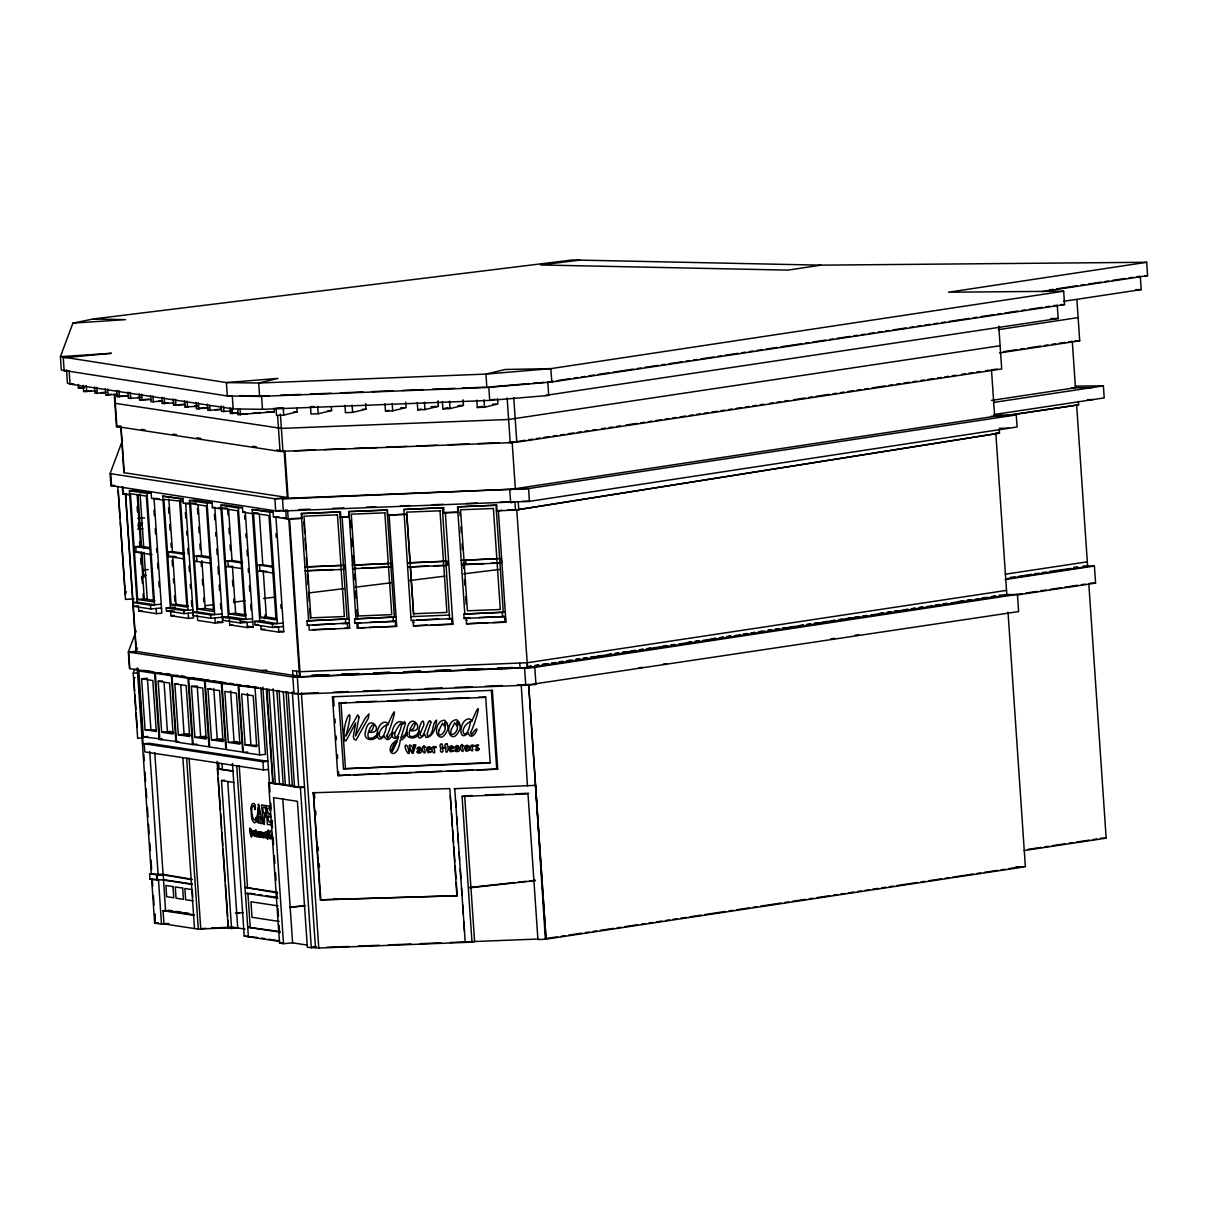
<?xml version="1.0" encoding="UTF-8"?>
<svg xmlns="http://www.w3.org/2000/svg" width="1208" height="1208" viewBox="0 0 1208 1208"><rect width="100%" height="100%" fill="white"/><g stroke="black" fill="none" stroke-linecap="round" stroke-linejoin="round"><path stroke-width="1.5" d="M1146.694 262.287L820.851 265.156L572.29 259.962L93.318 318.972L72.918 323.11L60.4 356.662L61.306 370.056L227.315 395.967L259.599 396.42L486.854 387.496L551.784 382.015L1064.565 304.582L1063.659 291.204L948.537 292.215L1146.694 262.287L1147.6 275.666L1042.051 291.611M84.137 387.949L78.535 388.327L78.52 384.431M993.897 415.114L1016.26 414.918L1017.091 426.968L529.436 501.335L283.351 510.984L275.711 510.848L110.91 485.631L110.094 473.596L122.521 440.286M123.699 491.49L122.778 493.936L130.328 495.114M126.357 591.618L125.315 594.396L120.392 522.128M141.683 579.145L143.435 574.48L141.91 552.222M129.467 668.537L128.335 651.958L136.187 630.923M1006.189 594.593L1017.468 594.502L1018.631 611.58L525.737 685.223L298.497 694.162L129.83 668.688L128.712 652.109L136.127 651.444L137.425 647.971M142.846 737.922L137.652 738.269L133.212 673.218L134.601 669.474L138.074 669.247M134.918 677.401L133.922 680.074L134.662 690.991M168.909 923.471L161.495 924.15L154.654 923.108L154.896 914.169M272.344 833.595L272.072 834.864C270.713 830.198 272.495 843.486 272.238 837.069M272.389 834.653L272.208 836.465M189.097 758.08L200.754 928.907L205.904 928.333M283.729 415.114L283.231 407.73L276.013 408.017L276.511 415.401L283.729 415.114L297.123 411.898L296.866 408.213M314.095 406.522L310.486 406.658L310.984 414.042L318.202 413.755L331.596 410.554L331.339 406.854M344.959 405.299L345.458 412.683L352.615 412.411L366.009 409.195L365.631 403.653M384.974 403.729L385.488 411.113L388.825 410.312M385.488 411.113L392.706 410.826L406.099 407.625L405.722 402.083M417.273 402.46L417.772 409.844L421.124 409.044M417.772 409.844L424.989 409.557L438.383 406.356L438.006 400.814M442.339 401.479L442.838 408.863L447.866 407.655M442.838 408.863L450.055 408.576L463.449 405.375L463.072 399.833M494.918 399.153L489.723 400.407L262.468 409.331L233.174 408.908L70.034 384.129L67.421 383.087L66.5 369.708M476.813 400.12L477.311 407.504L482.339 406.311M477.311 407.504L484.529 407.232L497.923 404.016L497.545 398.474M525.223 440.256L510.199 442.702L280.045 451.414L116.451 426.515L114.262 394.352M1016.26 414.918L528.576 488.561L274.88 498.798L110.094 473.596M286.175 510.304L283.351 510.984L282.521 498.934L528.576 488.561L529.436 501.335L521.947 501.411M349.323 622.966L307.255 625.351L306.968 621.033L308.599 620.64L301.29 513.566L340.429 511.89L340.777 517.084L349.308 516.782L348.961 511.558L387.436 510.048L387.783 515.091L405.526 514.397L404.227 514.714M301.638 518.61L301.955 513.4M301.29 513.566L340.429 511.89M396.33 621.123L354.91 623.343L354.623 619.024L355.922 618.707L348.961 511.558M340.127 517.25L348.916 516.526M348.629 511.633L387.436 510.048M413.076 620.097L413.453 625.85L451.943 624.34L451.55 618.587L411.113 620.565L403.865 509.489L443.653 507.662L444 512.841L442.702 513.158M387.451 515.167L404.997 514.155M390.833 514.97L392.147 514.668M997.068 369.014L991.496 369.859L994.652 416.307L515.333 488.681L509.776 490.01L510.652 502.785L514.895 501.773L515.469 510.078L497.047 510.803L496.669 505.186L457.53 506.862L464.823 613.936L463.857 614.177L464.144 618.481L504.582 616.503L504.974 622.256L466.499 623.766L466.107 618.013L469.776 617.877M403.865 509.489L443.653 507.662M444.937 512.811L446.235 512.494M457.908 512.434L444 512.841M457.53 506.862L496.669 505.186M496.397 510.954L502.03 510.35M997.808 433.4L515.469 510.078L999.484 433.144L999.258 429.761M307.451 567.005L308.765 566.688M306.515 570.614L305.201 570.916L343.691 569.406L344.99 569.089L344.733 565.284L304.945 567.096M353.582 564.861L352.283 565.178L392.056 563.351L392.313 566.914L352.525 568.741L353.823 568.424M354.729 565.072L387.753 563.517M354.971 568.651L356.269 568.334M388.553 567.322L389.852 567.02M410.056 562.928L411.369 562.611M409.104 566.703L407.791 567.02L446.265 565.495L447.594 565.163L447.307 561.207L407.519 563.034M410.327 566.914L428.342 565.948M463.993 560.286L465.624 559.893L465.926 564.272L461.486 564.785M497.137 563.381L498.783 562.988L491.475 563.275M307.255 625.351L308.886 624.959L309.248 630.138L349.686 628.145L342.091 516.782M306.968 621.033L349.036 618.662M354.91 623.343L360.543 622.724M354.623 619.024L396.043 616.805M356.873 622.875L357.236 628.054L365.541 627.526M357.236 628.054L396.692 626.303L389.082 514.774M413.242 622.694L414.223 622.452M442.354 507.979L449.587 619.055M413.453 625.85L427.27 625.11M451.732 621.184L452.698 620.942M464.144 618.481L466.107 618.013M466.288 620.61L467.254 620.368M451.943 624.34L452.924 624.098L445.314 512.524L458.164 512.026M463.857 614.177L505.276 611.958M466.499 623.766L487.639 622.739M504.763 619.1L505.744 618.858M504.974 622.256L505.956 622.014L498.345 510.486M1022.149 593.641L534.797 667.375L292.849 677.039L128.712 652.109M332.457 696.805L492.351 690.327L497.711 769.119L337.832 775.596L332.457 696.805L333.438 696.578L334.072 705.955M339.01 703.147L485.707 697.378L490.191 763.018L343.48 768.771L339.01 703.147L346.605 702.452M492.351 690.327L491.369 690.568L496.745 769.345M298.497 694.162L297.319 677.084L534.797 667.375L535.959 684.468L525.737 685.223L524.574 668.145L1006.838 595.061L995.83 433.415M343.48 768.771L490.267 762.61M337.832 775.596L350.018 774.917M465.216 942.285L454.736 788.552M307.255 945.079L292.593 942.859L283.518 943.675L273.567 797.673L297.394 801.297L307.345 947.298L318.791 948.038L471.996 942.149L462.06 796.404L472.207 795.483M527.443 785.819L521.222 684.815M320.83 899.779L313.37 792.659L320.346 899.854L457.198 895.717L456.292 882.55M320.346 899.854L457.198 895.717M471.996 942.149L474.608 941.515L464.672 795.785M462.06 796.404L527.987 793.822L537.922 939.552L545.352 939.265L1025.365 866.725L1008.016 612.139M161.495 924.15L158.49 880.043L157.584 880.209L157.236 874.97L164.892 874.698L149.641 873.913L149.988 879.152L164.348 880.104M820.851 265.156L787.933 270.124L540.55 264.96L579.81 260.128M1049.375 289.935L1053.089 289.376M1056.789 288.818L1077.204 285.737M1080.918 285.179L1084.618 284.62M1088.332 284.061L1101.319 282.098M1105.033 281.539L1108.748 280.981M1112.447 280.422L1125.433 278.459M1129.148 277.9L1132.862 277.327M1136.577 276.768L1140.276 276.209L1141.198 289.603L1063.553 301.321M1063.659 291.204L550.863 368.636L485.933 374.103L258.693 383.027L226.394 382.589L60.4 356.662L111.453 353.295L63.269 357.81L64.175 371.203L67.482 370.901M488.817 387.028L489.723 400.407L548.719 395.439L547.798 382.045L553.4 381.2M557.13 380.641L570.191 378.663M573.936 378.104L577.666 377.545M581.395 376.971L585.125 376.413M588.855 375.854L594.457 375.008M598.187 374.435L609.391 372.743M613.12 372.185L633.641 369.089M637.371 368.531L641.116 367.957M644.846 367.398L657.907 365.42M661.637 364.861L665.366 364.303M669.096 363.729L682.158 361.766M685.902 361.192L689.632 360.633M693.362 360.075L697.091 359.501M700.821 358.942L713.883 356.964M717.628 356.405L721.357 355.847M725.087 355.273L738.148 353.31M741.878 352.751L745.608 352.177M749.337 351.619L753.082 351.06M756.812 350.486L762.414 349.641M766.144 349.082L777.333 347.391M781.063 346.832L801.599 343.721M805.328 343.163L809.058 342.604M812.788 342.03L825.849 340.067M829.594 339.493L833.324 338.935M837.053 338.376L850.115 336.398M853.845 335.839L857.574 335.28M861.304 334.707L865.049 334.148M868.779 333.589L874.381 332.744M878.11 332.17L881.84 331.611M885.57 331.052L889.299 330.479M893.029 329.92L906.091 327.942M909.835 327.383L913.565 326.824M917.295 326.251L921.025 325.692M924.754 325.133L930.356 324.288M934.086 323.714L937.816 323.155M941.56 322.596L945.29 322.023M949.02 321.464L969.541 318.368M973.27 317.795L977.015 317.236M980.745 316.677L993.807 314.699M997.536 314.14L1001.266 313.582M1004.996 313.008L1018.057 311.045M1021.802 310.471L1025.532 309.912M1029.261 309.354L1042.323 307.376M1046.053 306.817L1049.782 306.243M1053.527 305.684L1057.257 305.126L1058.163 318.504L545.019 395.469M998.276 329.648L1078.125 317.598M1000.118 345.745L508.628 419.478L281.373 428.402L114.866 403.291M1003.652 351.649L1016.638 349.686M1020.352 349.127L1024.052 348.568M1027.766 348.01L1040.752 346.047M1044.467 345.488L1048.167 344.914M1051.881 344.356L1055.596 343.797M1059.295 343.238L1064.867 342.408M1068.582 341.834L1072.281 341.275L1075.452 387.723L991.496 400.407M999.545 352.917L1079.71 340.822L1076.917 299.735M528.953 439.697L532.683 439.138M536.412 438.564L540.142 438.006M543.872 437.447L549.474 436.601M553.204 436.043L556.933 435.469M560.663 434.91L564.393 434.351M568.122 433.778L573.709 432.932M577.439 432.373L581.169 431.815M584.899 431.241L588.628 430.682M592.358 430.124L596.088 429.565M601.69 428.719L605.419 428.145M609.149 427.587L612.879 427.028M616.609 426.454L620.338 425.896M625.94 425.05L637.129 423.359M640.859 422.8L644.589 422.241M648.319 421.668L652.048 421.109M655.778 420.55L661.365 419.704M665.11 419.131L668.839 418.572M672.569 418.013L676.299 417.455M680.029 416.881L685.615 416.035M689.345 415.476L693.075 414.918M696.805 414.344L700.534 413.785M704.264 413.227L707.994 412.668M711.723 412.094L717.326 411.249M721.055 410.69L724.785 410.131M728.515 409.557L732.244 408.999M735.974 408.44L741.576 407.594M745.306 407.021L749.036 406.462M752.765 405.903L756.495 405.344M760.225 404.771L763.954 404.212M769.541 403.366L773.271 402.808M777.001 402.234L780.73 401.675M784.46 401.116L788.205 400.558M793.792 399.712L804.981 398.021M808.711 397.447L812.44 396.888M816.17 396.33L829.232 394.352M832.961 393.793L836.691 393.234M840.421 392.66L844.15 392.102M847.88 391.543L853.482 390.697M857.212 390.124L860.942 389.565M864.671 389.006L868.401 388.447M872.131 387.874L885.177 385.911M888.907 385.337L892.636 384.778M896.366 384.219L900.096 383.646M903.826 383.087L909.428 382.241M913.157 381.683L916.887 381.124M920.617 380.55L924.346 379.992M928.076 379.433L933.678 378.587M937.408 378.013L941.138 377.455M944.867 376.896L948.597 376.337M952.327 375.764L956.056 375.205M961.644 374.359L965.373 373.8M969.103 373.227L972.848 372.668M976.577 372.109L980.307 371.536M985.894 370.69L989.624 370.131M993.595 402.445L1103.387 385.865L1104.218 397.9L994.41 414.495M1011.322 414.706L1078.608 404.831L1078.382 401.449M1002.761 416.277L1078.608 404.831M1005.222 574.223L1087.321 561.826M1010.477 577.379L1015.022 576.895M1018.752 576.337L1031.813 574.359M1034.727 573.709L1039.273 573.226M1042.187 572.592L1046.732 572.109M1049.646 571.459L1070.998 568.439M1073.912 567.79L1078.457 567.322M1006.173 578.798L1087.638 566.492L1076.615 404.846M1005.101 579.523L1094.403 566.039L1095.565 583.117L1017.423 594.91M292.955 675.257L292.623 670.591L299.946 671.708L527.201 662.769L1006.521 590.395M527.277 666.71L531.007 666.152M534.736 665.578L538.466 665.019M542.181 664.46L545.91 663.902M551.497 663.056L555.227 662.482M558.957 661.924L562.686 661.365M566.416 660.806L570.131 660.232M575.733 659.402L579.447 658.828M583.177 658.269L586.907 657.711M590.636 657.137L594.366 656.578M598.081 656.019L601.811 655.461M607.398 654.615L611.127 654.041M614.857 653.483L618.587 652.924M622.316 652.365L626.031 651.791M631.633 650.946L635.348 650.387M639.077 649.829L642.807 649.27M646.537 648.696L650.266 648.137M663.298 646.174L667.027 645.601M670.757 645.042L674.487 644.483M687.533 642.505L691.248 641.946M694.977 641.388L698.707 640.829M711.754 638.851L715.483 638.292M719.198 637.733L722.928 637.16M726.657 636.601L730.387 636.042M743.433 634.064L747.148 633.505M750.878 632.947L754.607 632.388M758.337 631.814L762.067 631.255M767.654 630.41L771.384 629.851M775.113 629.293L778.828 628.719M782.558 628.16L786.287 627.601M790.017 627.043L793.747 626.469M799.334 625.623L803.063 625.064M806.778 624.506L810.508 623.947M814.237 623.373L817.967 622.815M823.554 621.969L827.284 621.41M831.013 620.852L834.728 620.278M838.458 619.719L842.187 619.16M847.774 618.315L851.504 617.756M855.234 617.182L858.964 616.624M862.678 616.065L866.408 615.506M879.454 613.528L883.184 612.969M886.914 612.411L890.628 611.837M894.358 611.278L898.088 610.72M903.675 609.874L907.404 609.315M911.134 608.741L914.864 608.183M918.578 607.624L922.308 607.065M935.354 605.087L939.084 604.529M942.814 603.97L946.528 603.396M957.717 601.72L963.305 600.874M967.034 600.301L970.764 599.742M981.938 598.051L985.668 597.492M991.255 596.646L994.984 596.088M527.851 666.831L531.58 666.272M535.31 665.699L539.025 665.14M542.754 664.581L548.356 663.736M552.086 663.177L555.816 662.603M559.546 662.044L563.275 661.486M566.99 660.927L572.592 660.081M576.322 659.508L580.051 658.949M583.781 658.39L587.511 657.816M591.24 657.258L611.746 654.162M615.476 653.604L619.206 653.045M622.92 652.471L635.982 650.508M639.712 649.934L643.441 649.375M647.171 648.817L667.677 645.721M671.406 645.148L675.136 644.589M678.851 644.03L691.912 642.052M695.642 641.493L699.372 640.935M703.101 640.376L716.148 638.398M719.877 637.839L723.607 637.265M727.337 636.707L731.067 636.148M734.781 635.589L740.383 634.744M744.113 634.17L747.843 633.611M751.572 633.052L755.302 632.494M759.032 631.92L764.619 631.074M768.348 630.516L772.078 629.957M775.808 629.383L779.538 628.824M783.267 628.266L803.773 625.17M807.503 624.596L811.232 624.038M814.962 623.479L835.468 620.384M839.198 619.825L859.703 616.714M863.433 616.156L867.163 615.597M870.893 615.038L883.939 613.06M887.669 612.501L891.398 611.943M895.128 611.369L908.174 609.406M911.904 608.832L915.634 608.273M919.364 607.715L923.093 607.156M926.823 606.582L932.41 605.736M936.14 605.178L939.869 604.619M943.599 604.045L947.329 603.487M951.058 602.928L964.105 600.95M967.835 600.391L971.564 599.832M975.294 599.274L979.024 598.7M982.753 598.141L988.34 597.296M992.07 596.737L995.8 596.163M1025.849 593.083L1036.962 591.407M1040.662 590.848L1046.219 590.002M1049.918 589.444L1061.032 587.768M1064.731 587.209L1077.702 585.246M1081.402 584.687L1085.101 584.128M638.73 667.903L642.46 667.345M662.966 664.249L666.695 663.69M830.832 638.896L834.562 638.337M855.068 635.242L858.797 634.683M1027.948 849.405L1041.009 847.427M1044.739 846.868L1048.468 846.31M1052.198 845.736L1065.26 843.773M1068.989 843.199L1072.719 842.64M1076.449 842.082L1089.51 840.104M1093.24 839.545L1096.985 838.971M1024.067 850.553L1106.166 838.156L1088.801 583.57M544.506 938.782L557.552 936.804M561.282 936.245L565.012 935.671M568.741 935.113L581.788 933.15M585.518 932.576L589.247 932.017M592.977 931.459L596.707 930.9M600.436 930.326L613.483 928.363M617.212 927.789L620.942 927.231M624.672 926.672L637.718 924.694M641.448 924.135L645.178 923.576M648.907 923.018L652.637 922.444M656.367 921.885L661.954 921.04M665.684 920.481L669.413 919.907M673.143 919.348L676.873 918.79M680.602 918.231L686.189 917.385M689.919 916.812L701.108 915.12M704.838 914.562L725.344 911.466M729.073 910.908L732.803 910.349M736.533 909.775L749.579 907.812M753.309 907.238L757.038 906.68M760.768 906.121L781.274 903.025M785.004 902.467L788.733 901.893M792.463 901.334L805.51 899.356M809.239 898.797L812.969 898.239M816.699 897.68L829.745 895.702M833.475 895.143L837.204 894.569M840.934 894.011L844.664 893.452M848.394 892.893L853.98 892.048M857.71 891.474L861.44 890.915M865.17 890.356L868.899 889.798M872.629 889.224L878.216 888.378M881.946 887.82L885.675 887.261M889.405 886.687L893.135 886.128M896.865 885.57L917.37 882.474M921.1 881.915L924.83 881.342M928.559 880.783L941.606 878.805M945.335 878.246L949.065 877.688M952.795 877.129L973.301 874.018M977.03 873.46L980.76 872.901M984.49 872.342L997.536 870.364M1001.266 869.805L1004.996 869.247M1008.725 868.673L1018.042 867.269M205.632 605.646L213.106 604.725M233.688 602.188L244.907 600.799M263.601 598.504L274.82 597.114M308.478 592.977L344.008 588.598M355.228 587.209L390.758 582.83M409.452 580.535L444.982 576.156M463.676 573.845L499.206 569.466M462.966 564.619L465.926 564.272M235.484 913.112L239.229 912.704M289.829 907.163L304.839 905.517M469.776 887.457L514.759 882.535M518.519 882.127L526.009 881.296M529.768 880.889L535.386 880.27M235.741 913.429L243.231 912.614M290.041 907.495L305.035 905.849M469.836 887.805L535.386 880.617M73.688 383.812L70.034 384.129L69.128 370.75M83.171 385.276L83.594 391.498L91.113 390.818M83.594 391.498L95.885 390.969M100.566 392.706L106.198 392.192M94.511 386.998L94.934 393.219L104.809 392.887M105.323 388.629L105.745 394.85L111.378 394.352M105.745 394.85L117.493 394.367M116.632 390.35L117.055 396.571L128.32 395.56M117.055 396.571L128.818 396.088M137.757 397.447L141.517 397.1M127.942 392.071L128.365 398.293L140.128 397.794M139.252 393.793L139.675 400.014L149.067 399.153M139.675 400.014L151.438 399.516M158.505 401.041L162.25 400.709M150.562 395.514L150.985 401.72L162.748 401.237M230.607 395.68L227.315 395.967L226.394 382.589L277.961 378.406L258.693 383.027L259.599 396.42L269.067 395.65M161.872 397.221L162.295 403.442L167.927 402.928M162.295 403.442L174.058 402.959M173.182 398.942L173.605 405.163L184.869 404.151M173.605 405.163L185.368 404.68M184.492 400.663L184.915 406.885L188.674 406.537M194.307 406.039L198.067 405.692M184.915 406.885L196.934 406.432M196.058 402.415L196.496 408.636L207.761 407.625M196.496 408.636L208.244 408.153M215.311 409.678L220.943 409.165M207.383 404.136L207.806 410.358L221.426 409.603M221.185 405.918L221.562 411.415L231.302 411.128M230.018 407.866L230.396 413.408L237.916 412.728M230.396 413.408L238.142 413.211M237.689 409.029L238.067 414.571L247.459 413.725M253.091 413.211L260.611 412.532M266.243 412.019L274.246 411.883L274.005 408.183M238.067 414.571L274.246 411.883M119.668 426.394L116.919 426.635L114.73 394.488M282.793 451.173L280.045 451.414L277.613 415.688M129.422 490.75L147.044 493.423L154.639 604.815L137.017 602.143L129.422 490.75L133.544 490.373L151.166 493.045L151.528 498.33L163.79 500.203M147.044 493.423L151.166 493.045M162.763 496.156L180.385 498.844L187.98 610.236L170.358 607.564L162.763 496.156L182.861 498.617L183.163 503.132L189.777 504.144M180.385 498.844L182.861 498.617M189.46 500.505L207.097 503.177L214.692 614.585L197.055 611.897L189.46 500.505L194.412 500.052L212.034 502.739L212.366 507.571L221.517 508.961M179.66 501.743L186.847 607.05L171.083 604.649L163.895 499.342L182.967 501.441M196.134 503.102L187.3 503.162M207.097 503.177L212.034 502.739M280.392 414.118L282.959 451.626L284.907 451.158L288.078 497.605L274.88 498.798L275.711 510.848L281.147 510.35M220.747 505.276L238.369 507.949L245.964 619.357L228.342 616.669L220.747 505.276L224.869 504.899L242.491 507.586L242.808 512.192L253.952 513.883M212.366 507.571L214.843 507.345L222.68 622.407L215.266 623.086L197.644 620.399L197.282 615.219M221.849 508.357L237.674 510.773L244.862 616.261L229.037 613.86L221.849 508.357L226.787 507.919M238.369 507.949L242.491 507.586M252.17 509.489L269.792 512.177L277.387 623.57L259.765 620.897L252.17 509.489L273.084 511.875L273.431 516.843L288.214 519.002L302.287 518.459M242.808 512.192L245.284 511.981L253.121 627.028L247.353 627.556L229.731 624.883L229.369 619.689M253.499 513.219L268.946 515.574L276.058 619.84L260.611 617.499L253.499 513.219L257.832 512.826M269.792 512.177L273.084 511.875M273.431 516.843L279.577 517.19M134.073 546.786L140.672 546.197L149.52 547.541M134.465 552.388L139.403 551.935M167.489 551.996L172.442 551.558L184.703 553.415M150.381 554.804L152.027 554.653L136.111 552.237L135.734 546.635L149.883 548.794M183.254 554.396L184.084 554.321L168.32 551.92L168.622 556.526L184.401 558.926L183.571 559.002M167.806 556.601L171.37 556.284M194.171 556.344L201.585 555.665L210.373 557.009M194.503 561.267L211.038 563.17M225.443 561.116L232.042 560.512L242.597 562.113M225.821 566.779L232.419 566.19L235.636 613.271L246.19 614.872M257.047 565.359L262.816 564.831L273.129 566.401M257.455 571.293L266.666 571.293M137.667 599.47L153.597 601.886L146.379 496.095L130.464 493.679L137.667 599.47L144.265 598.881L154.881 600.497M137.017 602.143L132.88 602.52L150.517 605.193L161.238 604.226M138.497 605.797L133.137 606.28L150.773 608.953L161.495 607.986M171.083 604.649L176.021 604.211L188.297 606.069M193.129 612.788L184.069 613.619L166.432 610.931L166.236 607.926L175.311 607.111M138.618 607.518L138.86 610.976L142.438 610.659M166.432 610.931L169.18 610.689M197.765 609.074L213.574 611.475L206.387 506.001L190.577 503.6L197.765 609.074L205.179 608.409L213.967 609.738M166.236 607.926L183.858 610.599L192.933 609.783M138.86 610.976L156.481 613.649L161.842 613.166L154.005 498.104M222.332 617.228L210.781 618.269L193.159 615.597L192.933 612.275L197.055 611.897M174.088 611.097L170.57 610.569L170.917 615.748L174.209 615.446M192.933 612.275L210.554 614.947L222.106 613.906M229.037 613.86L235.636 613.271M170.917 615.748L188.539 618.421L193.491 617.967L185.639 502.921M252.774 621.848L240.407 622.966L222.77 620.293L222.559 617.197L228.342 616.669M260.611 617.499L266.379 616.971L276.677 618.541M222.559 617.197L240.196 619.87L252.563 618.753M283.397 626.499L272.676 627.465L255.054 624.793L254.812 621.335L264.099 620.504M229.731 624.883L232.616 624.611M255.054 624.793L257.938 624.536M254.812 621.335L272.434 624.023L283.155 623.041M260.943 626.001L261.17 629.459L264.476 629.157M261.17 629.459L278.806 632.131L283.744 631.678L275.907 516.631M161.963 739.069L143.314 736.88L138.814 670.938L144.583 670.425L153.34 671.784M178.799 741.727L159.833 739.492L155.319 673.264L161.102 672.735M155.319 673.264L171.4 675.755L177.772 675.332M141.608 678.79L152.812 680.527L156.285 731.474L145.081 729.738L141.608 678.79L147.391 678.277M261.728 670.515L266.681 670.078M196.813 744.113L192.48 744.505L176.519 742.074L172.004 675.846L187.965 678.277L193.733 677.764M158.173 681.267L169.588 683.033L173.061 733.981L161.645 732.214L158.173 681.267L162.506 680.874M188.644 678.564L204.499 680.98L208.984 746.831L193.129 744.415L188.644 678.564L194.412 678.05M204.499 680.98L210.268 680.451M174.843 683.849L186.153 685.57L189.626 736.518L178.316 734.796L174.843 683.849L177.742 683.592M205.194 681.025L221.336 683.471L225.836 749.443L209.694 746.997L205.194 681.025L209.528 680.633M221.336 683.471L225.669 683.079M287.595 509.957L288.214 519.002L289.512 518.7L300.263 676.374L292.849 677.039L293.967 693.619L297.681 693.286M191.423 686.355L202.733 688.077L206.206 739.024L194.896 737.318L191.423 686.355L195.756 685.978M260.868 687.745L265.413 754.381L259.629 754.909L243.276 752.418L238.746 685.782L241.63 685.525M238.203 685.963L242.702 752.086L226.5 749.624L222 683.501L241.087 685.691M207.987 688.877L219.569 690.644L223.042 741.591L211.46 739.824L207.987 688.877L210.871 688.62M238.746 685.782L257.983 688.016M145.081 729.738L155.651 729.964M161.645 732.214L170.721 731.399M143.314 736.88L147.648 736.487M178.316 734.796L189.037 733.83M159.833 739.492L162.718 739.236M194.896 737.318L205.617 736.351M144.205 743.735L149.158 743.282L267.919 761.327L262.982 761.765L144.205 743.735L144.764 751.889L263.525 769.919L268.478 769.481M211.46 739.824L222.181 738.858M228.297 742.391L239.879 744.143L236.406 693.196L224.824 691.429L228.297 742.391L237.372 741.561M245.133 744.943L256.715 746.695L253.242 695.748L241.66 693.996L245.133 744.943L257.515 745.427M243.276 752.418L247.61 752.025M227.768 781.833L237.719 927.97L231.574 928.529L228.237 928.001L217.38 768.847L233.25 770.915M220.732 769.375L222.378 769.224L222 763.728M231.574 928.529L221.487 780.504L224.567 780.232M283.518 943.675L279.531 943.07L268.614 782.799L272.736 782.437L266.394 689.511M266.862 688.802L273.204 783.479L282.823 783.962M285.39 785.351L279.048 690.855L276.889 690.508L283.216 784.989L293.151 785.532M294.51 786.74L288.183 692.32L286.07 691.973L292.396 786.393L304.522 787.254L300.399 787.631L268.614 782.799M149.641 873.913L158.127 874.803L149.716 751.436M163.08 874.35L156.481 874.954L156.829 880.194L158.49 880.043M194.292 914.849L165.541 910.47L163.231 874.849L164.892 874.698M149.988 879.152L156.768 879.786M276.451 892.078L245.013 887.382L277.598 892.923M202.098 928.514L203.216 928.68L198.278 929.133L163.971 923.924L163.065 910.696L165.541 910.47M151.634 879.016L154.654 923.108L157.946 922.806M228.237 928.001L229.882 927.865L200.754 928.907M279.123 931.413L247.731 927.246L280.271 932.183M232.449 763.396L244.212 936.109L257.697 937.559M279.531 943.07L282.279 942.829M312.781 946.8L316.421 946.483M490.659 386.862L529.376 383.6M533.06 383.298L544.113 382.362M72.918 323.11L125.526 319.652L93.318 318.972M78.746 387.768L84.349 387.391M116.451 426.515L120.77 426.228L123.941 472.675L288.078 497.605M110.91 485.631L114.669 485.389M129.226 494.344L122.778 493.936L122.295 486.703M137.712 518.383L144.628 517.93M139.116 523.668L142.574 523.442M138.12 525.571L141.593 525.344M137.742 529.119L142.937 528.772M142.635 569.934L148.146 569.572M142.423 575.34L146.093 575.084M141.412 577.062L145.096 576.82M134.163 598.851L125.511 599.41L117.795 486.296M128.335 651.958L136.127 651.444L300.263 676.374M133.212 673.218L138.407 672.871M154.654 923.108L158.112 922.882M211.536 928.061L232.193 927.11L244.967 929.103M280.347 395.212L301.003 394.397M310.396 394.034L331.052 393.219M340.445 392.842L362.974 391.966M372.366 391.588L393.023 390.788M402.415 390.411L423.072 389.61M432.464 389.233L455.008 388.342M462.513 388.055L485.057 387.164M293.514 412.049L297.123 411.898M327.987 410.69L331.596 410.554M362.43 409.331L366.009 409.195M400.679 407.836L404.287 407.685M431.165 406.643L438.383 406.356M458.043 405.586L463.449 405.375M492.517 404.227L496.126 404.091M294.299 450.795L314.956 449.98M324.348 449.603L345.02 448.802M354.397 448.425L376.941 447.549M386.334 447.171L406.99 446.356M416.382 445.994L437.039 445.178M448.304 444.74L468.976 443.925M478.353 443.562L499.025 442.747M508.417 442.385L516.798 442.188L1001.704 368.969L998.774 326.1M291.279 518.625L301.834 518.202M507.556 510.123L518.76 509.746L518.187 501.441M496.654 558.67L461.184 560.391L501.29 558.489L501.592 562.883L464.295 564.664M306.258 566.794L340.369 565.45M408.817 562.717L444.771 561.297M361.872 568.107L386.122 567.156M309.022 570.508L333.182 569.557M463.117 564.393L484.181 563.562M433.899 565.737L443.185 565.374M464.823 613.936L503.313 612.426L496.005 505.352M308.599 620.64L347.073 619.13L339.78 512.056M355.922 618.707L394.412 617.197L387.104 510.123M410.841 616.654L449.648 615.053M416.73 619.961L438.715 619.1M447.881 618.738L451.55 618.587M478.927 617.514L504.582 616.503M312.555 624.808L334.541 623.947M341.879 623.66L347.376 623.434L347.723 628.628M369.708 622.362L395.348 621.365L395.711 626.544M313.038 629.595L335.024 628.734M344.189 628.371L349.686 628.145M369.195 627.39L396.692 626.303M430.939 624.959L452.924 624.098M493.136 622.513L505.956 622.014M311.649 675.393L328.516 674.728M341.653 674.215L358.519 673.551M373.529 672.962L390.411 672.297M403.532 671.784L420.399 671.12M435.409 670.531L450.403 669.942M465.412 669.353L482.294 668.688M497.288 668.1L512.298 667.511M311.981 675.514L328.878 674.849M342.015 674.336L358.912 673.671M373.936 673.082L388.946 672.494M403.97 671.905L420.867 671.24M435.877 670.651L450.901 670.062M465.911 669.474L482.807 668.809M497.817 668.22L512.841 667.631M301.426 693.452L318.323 692.788M333.348 692.199L348.372 691.61M363.382 691.021L380.278 690.357M395.303 689.768L410.312 689.179M425.337 688.59L442.234 687.926M455.28 687.412L472.237 686.748M485.435 686.22L502.377 685.555M517.462 684.966L528.681 684.528L546.046 939.114L528.636 684.528M356.013 702.09L376.7 701.274M387.994 700.836L408.681 700.021M418.089 699.643L438.776 698.843M448.168 698.466L468.87 697.65M478.262 697.288L485.797 696.986M353.763 774.766L379.931 773.739M385.548 773.528L411.717 772.501M415.461 772.35L441.63 771.323M447.247 771.097L473.415 770.07M477.16 769.919L497.711 769.119M454.087 788.703L535.521 785.381L545.352 939.265M485.389 794.97L504.234 794.23M515.529 793.792L528.711 793.263M326.734 947.329L349.203 946.453M358.565 946.075L379.146 945.275M388.508 944.898L410.962 944.022M420.324 943.659L440.905 942.844M450.267 942.482L538.647 939.009M298.859 509.565L310.139 509.157M332.683 508.341L343.948 507.934M366.492 507.118L375.884 506.786M400.301 505.895L409.693 505.563M432.238 504.748L443.517 504.34M466.061 503.525L477.326 503.132M499.87 502.317L511.135 501.909M312.932 792.75L449.799 788.597L456.881 895.792M333.68 899.054L337.409 898.933M374.782 897.831L378.512 897.71M1144.957 275.696L1147.6 275.666M1135.656 289.648L1141.198 289.603M1060.594 304.612L1064.565 304.582M1050.779 318.565L1058.163 318.504M1075.075 340.852L1079.71 340.822M547.798 382.045L551.784 382.015L550.863 368.636L505.216 369.482L485.933 374.103L486.854 387.496M1075.211 386.107L1103.387 385.865M1071.692 387.768L1092.002 387.587M1087.366 399.682L1092.832 399.621M990.938 416.337L1007.895 416.186M999.333 428.311L1008.725 428.221M995.709 433.174L999.484 433.144M1083.093 566.144L1094.403 566.039M1083.893 566.522L1087.638 566.492M1073.882 567.262L1077.642 567.231M1089.918 583.162L1095.565 583.117M999.303 595.136L1006.838 595.061M1100.518 838.201L1106.166 838.156M1015.928 866.815L1023.478 866.74M239.592 395.635L261.562 395.952L262.468 409.331M141.427 429.369L145.141 429.927M172.94 434.155L176.655 434.714M197.04 437.809L200.754 438.383M252.653 446.265L256.368 446.824M276.753 449.92L280.467 450.478M155.757 498.376L159.26 498.904M218.497 507.904L222.166 508.462M283.261 517.749L286.945 518.308M273.265 567.216L259.524 565.133L259.931 571.067L273.672 573.151M210.705 558.247L196.647 556.118L196.979 561.041M241.977 563.019L227.919 560.889L228.297 566.552L242.37 568.696M176.247 556.692L172.744 556.163L176.021 604.211M241.706 621.576L247.006 622.377L247.353 627.556M274.926 626.408L278.444 626.952L278.806 632.131M217.395 621.607L222.68 622.407M247.836 626.227L253.121 627.028M280.226 631.15L283.744 631.678M246.326 685.54L249.965 686.099M253.589 686.642L257.228 687.201M181.321 675.876L184.869 676.404M196.179 678.322L208.501 680.195M212.759 680.768L225.322 682.686M229.565 683.245L233.174 683.788M236.768 684.347L240.362 684.891M190.562 735.249L184.099 734.268L180.747 685.147M207.127 737.771L200.664 736.789L197.191 685.842M223.857 740.308L217.244 739.311L213.771 688.364M240.694 742.875L234.08 741.863L230.607 690.916M165.239 879.937L192.178 884.03M163.593 880.088L192.329 884.452M249.694 893.256L255.114 894.071M258.723 894.63L262.347 895.173M265.956 895.717L276.813 897.378M245.405 893.195L277.946 898.148M278.082 905.894L250.962 901.772L252.019 917.325L279.154 921.432M192.993 900.851L185.624 899.718L184.869 888.499L192.223 889.616L192.736 897.106M168.018 910.258L172.427 910.726M175.205 911.345L181.411 912.085M184.175 912.704L188.599 913.188M163.065 910.696L193.612 915.332M165.118 923.501L166.432 923.697M261.366 938.118L265.035 938.676M268.704 939.235L279.697 940.896M244.212 936.109L279.108 941.41M166.447 673.566L170.026 674.124M173.937 732.697L167.414 731.686L164.062 682.565M217.38 768.847L233.401 771.338M221.487 780.504L234.171 782.467M138.814 670.938L154.579 673.385L159.078 739.326M191.861 879.243L163.08 874.381L154.79 752.856M163.231 874.849L192.012 879.696M450.312 796.117L451.218 809.269M451.49 813.029L452.396 826.181M452.653 829.941L453.559 843.093M453.831 846.853L454.857 861.878M455.129 865.638L456.035 878.79M513.747 397.523L516.798 442.188L510.199 442.702L507.164 398.036M512.162 442.234L515.333 488.681M516.767 509.761L527.519 667.45L527.156 662.769M519.742 663.071L520.059 667.737M502.332 612.652L502.619 616.971M484.031 399.848L484.529 407.232M459.87 511.95L460.127 515.71M460.897 526.99L461.275 532.637M462.045 543.917L462.438 549.549M463.328 562.717L463.721 568.349M464.491 579.629L464.869 585.261M465.639 596.541L466.152 604.06M458.179 506.696L458.436 510.41M449.557 401.192L450.055 408.576M455.507 799.802L456.02 807.306M456.654 816.668L457.168 824.173M457.802 833.55L458.451 842.927M459.085 852.289L459.599 859.794M460.233 869.171L460.882 878.533M461.516 887.91L462.03 895.415M462.664 904.792L463.298 914.154M463.812 921.659L464.461 931.036M424.476 402.189L424.989 409.557M406.839 514.079L410.146 562.671M410.403 566.401L413.71 614.978M392.192 403.457L392.706 410.826M393.098 617.514L393.4 621.833M352.117 405.027L352.615 412.411M350.879 520.195L351.377 527.639M352.147 538.813L352.645 546.273M353.28 555.589L353.793 563.034M354.548 574.208L354.941 579.795M355.696 590.969L356.209 598.428M356.964 609.602L357.477 617.046M357.976 624.37L358.202 627.813M345.443 619.523L345.73 623.826M340.973 702.678L345.443 768.303M317.704 406.371L318.202 413.755M334.963 719.092L335.22 722.837M336.126 735.974L336.383 739.719M337.394 754.728L337.651 758.473M338.557 771.61L338.814 775.355M303.857 521.856L304.612 532.985M304.99 538.541L305.745 549.67M306.258 557.099L306.892 566.371M307.391 573.8L308.146 584.929M308.659 592.343L309.293 601.614M309.792 609.043L310.426 618.315M314.352 792.433L314.744 798.05M315.635 811.172L315.892 814.917M318.066 846.763L318.323 850.523M319.214 863.629L319.471 867.389M301.396 692.954L318.791 948.038M284.167 451.052L287.338 497.5M288.772 518.579L299.524 676.254M285.692 509.761L286.311 518.806M296.609 671.195L296.926 675.861M298.225 694.751L315.454 947.525M300.399 787.631L311.332 947.903M292.321 691.942L298.633 786.363M275.998 533.664L276.239 537.394M280.83 604.529L281.071 608.228M283.306 692.335L289.512 784.974M272.434 624.023L272.676 627.465M282.763 798.73L292.593 942.859M273.129 688.786L279.471 783.448M259.403 514.563L262.816 564.831M263.223 570.765L266.379 616.971M265.156 614.766L265.413 618.511M269.007 689.164L275.349 783.826M262.861 687.095L270.018 791.995M270.788 803.26L271.166 808.892M271.936 820.156L272.449 827.676M273.084 837.053L273.597 844.558M274.367 855.823L274.88 863.342M275.515 872.72L276.028 880.239M276.798 891.504L277.176 897.121M277.946 908.386L278.459 915.906M279.108 925.283L279.622 932.803M240.06 409.391L240.437 414.933M262.982 761.765L263.525 769.919M244.635 515.635L244.892 519.274M245.873 533.815L246.13 537.454M246.991 550.184L247.368 555.65M248.244 568.591L248.501 572.35M249.407 585.533L249.799 591.195M250.69 604.362L251.083 610.025M255.084 688.273L259.629 754.909M232.268 395.529L233.174 408.908M232.117 408.183L232.495 413.725M247.429 693.467L250.902 744.415M240.196 619.87L240.407 622.966M223.54 406.281L223.918 411.792M228.569 509.595L232.042 560.512M227.663 509.293L228.04 514.91M228.931 528.032L229.324 533.649M230.079 544.899L230.471 550.516M232.51 580.489L232.887 586.106M233.793 599.213L234.05 602.958M239.199 765.676L247.489 887.155M247.882 892.984L250.207 927.019M236.723 765.902L248.38 936.744M209.845 406.009L210.162 410.629M214.435 514.427L214.798 519.878M215.673 532.607L215.915 536.246M216.791 548.976L217.153 554.442M217.999 566.673L218.497 574.026M219.252 585.065L219.629 590.576M220.505 603.456L220.883 608.968M214.918 617.892L215.266 623.086M198.429 402.777L198.852 408.999M210.554 614.947L210.781 618.269M218.663 763.245L219.041 768.711M217.108 761.387L217.999 774.464M218.255 778.209L220.415 809.964M220.671 813.694L221.683 828.643M221.94 832.372L222.831 845.449M223.087 849.179L225.262 880.934M225.503 884.679L227.678 916.434M227.934 920.164L228.433 927.638M198.112 504.748L201.585 555.665M201.917 560.587L205.179 608.409M197.478 508.417L197.855 514.019M198.746 527.111L199.124 532.713M199.894 543.932L200.271 549.534M201.177 562.626L201.419 566.371M202.31 579.447L202.702 585.065M203.593 598.141L203.85 601.886M187.119 401.056L187.542 407.277M185.383 512.585L185.775 518.217M186.666 531.384L186.923 535.144M187.814 548.311L188.206 553.944M189.022 565.948L189.399 571.49M190.275 584.43L190.532 588.115M191.423 601.056L191.8 606.597M175.553 399.304L175.975 405.526M188.191 613.241L188.539 618.421M183.858 610.599L184.069 613.619M187.965 678.277L192.48 744.505M164.243 397.583L164.666 403.804M186.621 758.307L198.278 929.133M168.848 498.904L172.442 551.558M168.531 507.738L168.909 513.37M169.679 524.619L170.071 530.236M170.962 543.358L171.219 547.118M172.11 560.24L172.487 565.857M173.393 578.979L173.65 582.739M174.541 595.861L174.918 601.493M182.861 757.733L194.503 928.559M152.933 395.862L153.356 402.083M171.4 675.755L175.915 741.984M153.975 510.154L154.352 515.65M155.228 528.47L155.606 533.966M156.602 548.613L156.859 552.343M157.599 563.26L157.961 568.696M158.837 581.38L159.199 586.816M141.623 394.155L142.046 400.361M156.134 608.47L156.481 613.649M150.517 605.193L150.773 608.953M140.098 494.087L143.812 548.583M144.069 552.343L147.27 599.334M137.999 494.736L141.532 546.665M130.298 392.434L130.736 398.655M137.183 494.902L140.672 546.197M141.064 551.799L144.265 598.881M137.138 506.605L137.516 512.192M138.271 523.351L138.663 528.938M139.554 541.969L139.796 545.699M140.687 558.73L141.064 564.317M141.955 577.349L142.333 582.936M143.103 594.094L143.48 599.681M147.512 680.089L150.864 729.224M118.988 390.712L119.411 396.934M137.923 668.507L138.301 674.094M138.935 683.411L139.569 692.728M140.309 700.746L140.717 709.489M141.442 717.476L141.985 728.122M142.499 735.566L143.133 744.883M143.737 753.792L144.205 760.693M144.975 771.927L145.609 781.289M146.123 788.779L146.757 798.126M147.406 807.488L148.04 816.85M148.554 824.339L149.188 833.701M149.822 843.048L150.336 850.538M150.97 859.9L151.619 869.262M152.253 878.624L152.767 886.098M153.401 895.46L154.035 904.822M154.669 914.184L155.183 921.659L154.835 914.139M121.042 426.273L124.213 472.721M136.398 651.49L125.647 493.8L123.171 494.027L122.672 486.794M125.375 493.77L136.127 651.444M137.259 668.024L151.287 873.761M134.903 694.63L135.9 709.187M136.157 712.826L137.138 727.382M118.248 490.629L120.136 518.428M107.678 388.991L108.101 395.212M110.743 473.868L111.559 485.918M96.882 387.36L97.304 393.566M86.251 385.579L86.674 391.8M78.309 384.99L78.535 388.327M252.578 831.935C253.257 834.305 253.167 829.594 252.578 831.935M257.228 832.448C259.433 828.386 258.195 844.754 257.228 832.448M262.498 833.248C264.673 829.232 263.465 845.54 262.498 833.248M269.339 833.248L269.777 837.008A2.612 0.785 84.8 0 0 270.29 837.929C272.102 827.722 271.151 847.85 268.84 833.792A3.684 1.102 84.8 0 1 269.067 831.753C271.151 828.794 270.864 832.493 269.339 833.248M417.877 748.401C415.371 750.425 418.481 745.23 420.324 747.48C421.683 752.418 422.392 752.886 418.179 753.112C413.529 751.723 423.147 747.752 417.877 748.401M455.945 746.906C453.453 748.93 456.549 743.735 458.391 745.985C459.75 750.923 460.459 751.391 456.246 751.618C451.611 750.228 461.214 746.257 455.945 746.906M263.193 820.911C265.382 833.309 263.631 809.904 265.126 815.596C266.379 820.655 265.956 813.588 265.367 812.199C264.522 818.209 260.535 805.102 264.763 807.397L265.926 810.145L265.518 805.555L261.532 804.951L263.193 820.911M426.56 749.307L427.406 751.995A2.491 2.295 76.5 0 0 428.719 752.705L431.543 751.587L429.006 751.587L427.859 749.579L431.392 749.383C431.664 745.91 426.454 745.955 426.56 749.307M449.074 748.431L449.904 751.119A2.491 2.295 76.5 0 0 451.233 751.814L454.042 750.697L451.52 750.712L450.358 748.688L453.891 748.507C454.178 745.034 448.953 745.079 449.074 748.431M464.627 747.812L465.473 750.5A2.491 2.295 76.5 0 0 466.801 751.21L469.61 750.092L467.088 750.092L465.926 748.084L469.459 747.888C469.746 744.415 464.521 744.46 464.627 747.812M386.711 724.755C383.208 748.477 371.943 732.577 386.711 724.755M470.531 721.463C467.028 745.185 455.763 729.285 470.531 721.463M447.775 725.933L447.76 726.899C449.406 727.518 445.254 735.491 442.46 736.85A4.017 3.7 76.5 0 1 438.942 736.427C433.581 732.003 437.643 719.908 444.544 720.255L447.111 722.988L447.775 725.933M459.991 725.449L459.991 726.416C461.637 727.035 457.485 735.008 454.691 736.367A4.017 3.7 76.5 0 1 451.173 735.944C445.797 731.519 449.874 719.424 456.775 719.772L459.327 722.52L459.991 725.449M252.2 832.206C253.423 838.307 252.834 834.698 253.71 833.248L252.985 830.575L252.2 832.206M430.909 722.263L427.043 734.192L427.919 736.412C434.593 733.437 431.422 723.728 436.571 720.089C436.36 725.812 433.31 737.348 426.122 737.484L424.597 734.358C411.022 749.972 423.374 709.066 423.872 724.83C423.359 727.186 417.334 736.82 422.045 736.004C424.869 735.144 428.825 714.97 430.909 722.263M250.992 808.832L251.521 816.714A8.954 2.673 84.8 0 0 252.819 821.183L254.541 822.95L256.096 821.878L255.915 817.363C253.74 827.465 248.878 805.464 253.997 805.66L255.175 809.662L255.099 804.604C252.366 800.859 250.645 806.476 250.992 808.832M271.558 820.474L271.528 825.049L267.361 824.415L266.137 805.615L270.154 806.234L270.547 810.749L269.384 808.092C265.081 806.325 268.976 818.36 270.29 812.909C270.063 817.559 271.891 818.737 268.372 815.823C267.3 820.579 270.486 825.668 271.558 820.474M405.435 723.441L400.86 738.103A19.826 18.286 76.5 0 0 405.918 733.286C410.448 728.031 404.061 740.957 400.316 739.855C397.085 765.026 380.897 749.383 397.674 739.583L398.549 736.638C387.889 744.702 391.558 721.251 400.467 721.599L402.189 722.369L402.838 724.287L404.333 721.433L405.435 723.441M359.002 717.159L355.514 735.944L365.375 717.945L369.044 713.883L368.349 718.081L356.058 740.081L354.11 739.326L353.34 736.578L355.696 722.822L346.168 740.685L345.08 740.927C339.871 724.589 357.477 694.041 345.82 736.11L357.749 714.879L359.002 717.159M424.008 746.015L423.993 747.178L425.639 747.057L424.038 747.858C428.055 759.424 418.572 748.235 424.008 746.015M462.075 744.521L462.06 745.683L463.706 745.562L462.12 746.363C466.122 757.929 456.654 746.725 462.075 744.521M261.894 832.644L261.849 837.31L260.928 837.174L260.581 832.161L261.245 833.218L261.638 831.904L261.894 832.644M264.235 836.48C264.899 841.236 264.476 828.22 265.292 836.057C265.745 842.112 266.44 830.485 264.386 833.127L264.356 832.252L264.235 836.48M391.921 749.957L392.358 751.542L397.16 741.319L395.605 742.694A14.904 13.741 76.5 0 0 392.645 747.299L391.921 749.957M479.183 748.794C477.975 753.596 472.192 747.329 477.522 750.123C477.885 748.764 471.981 744.294 478.61 745.004C478.111 746.816 474.412 744.974 479.183 748.794M258.029 816.623L258.633 823.086C253.393 821.289 260.581 809.179 257.983 804.317L258.859 804.452L262.393 823.66L260.128 823.312L259.871 816.774L258.029 816.487M257.38 834.909C257.576 837.854 258.406 832.72 257.38 834.909M262.649 835.71C262.816 838.684 263.721 833.445 262.649 835.71M258.391 807.503C256.322 817.242 261.668 817.846 258.391 807.503M255.386 835.06L254.511 836.283L254.571 830.772L255.386 835.06M250.992 830.757C249.996 834.441 250.177 824.973 250.992 830.757M386.741 735.808L387.677 738.163C399.576 720.783 388.901 748.734 384.325 736.11C374.012 747.375 375.159 722.067 385.443 722.158L387.194 722.928L387.844 724.921C401.267 692.788 390.697 729.541 386.741 735.808M470.546 732.516L471.498 734.872C483.381 717.492 472.721 745.442 468.145 732.818C457.832 744.083 458.964 718.775 469.263 718.866L470.999 719.636L471.664 721.629C485.087 689.496 474.517 726.25 470.546 732.516M255.809 830.032L256.383 836.661L255.809 830.032M266.243 831.617L266.817 838.246L266.243 831.617M268.267 830.168L267.632 839.213L268.267 830.168M445.571 724.423L445.39 726.189L444.861 722.203L445.571 724.423M457.787 723.939L457.621 725.706L457.077 721.72L457.787 723.939M251.43 830.772C253.031 849.496 246.704 819.371 251.43 830.772M365.511 731.595C362.113 742.014 378.436 742.044 378.074 732.531C376.639 737.529 365.495 742.588 368.41 732.199C386.288 734.887 369.15 710.289 365.511 731.595M406.824 729.964C403.427 740.383 419.75 740.428 419.387 730.916C417.953 735.899 406.809 740.957 409.723 730.568C427.602 733.256 410.463 708.658 406.824 729.964M427.919 748.296L430.093 748.734L428.9 747.359L427.919 748.296M450.418 747.405L452.607 747.858L451.414 746.469L450.418 747.405M465.986 746.801L468.175 747.239L466.983 745.865L465.986 746.801M439.168 729.783C436.118 739.734 445.873 733.437 445.208 727.337L442.521 723.23L439.168 729.783M451.384 729.3C448.334 739.251 458.104 732.954 457.439 726.854L454.752 722.746L451.384 729.3M447.202 744.43C450.176 750.455 444.937 756.555 445.918 748.13A98.875 91.159 76.5 0 0 442.928 748.235L442.219 748.281C445.375 753.097 438.64 753.626 440.844 748.567C437.945 743.328 443.849 741.652 442.158 747.39A51.144 47.157 76.5 0 0 444.771 747.314L445.858 747.239C442.702 743.645 448.259 742.709 447.202 744.43M374.284 725.162L372.109 730.206L370.01 731.655L368.682 731.263C369.301 729.466 372.2 722.913 374.284 725.162M415.597 723.547L413.438 728.59L411.324 730.04L409.995 729.632C410.614 727.835 413.514 721.282 415.597 723.547M394.729 732.909C394.729 751.874 410.025 704.143 394.729 732.909M414.072 745.91L412.864 751.316C414.767 746.212 406.824 742.346 410.025 747.405L408.848 751.482C407.307 740.67 401.72 745.23 408.138 753.445L409.135 753.414L410.448 748.598L412.17 753.294L413.166 753.248L415.869 744.853L413.242 744.959L414.072 745.91M436.164 747.208L434.08 748.598C437.009 758.896 428.115 747.918 433.959 746.423L433.989 748.024L435.046 746.574L436.164 747.208M474.231 745.714L472.147 747.103C474.774 755.876 466.786 747.103 472.041 744.928L472.056 746.529L473.113 745.079L474.231 745.714M417.998 751.119L419.146 752.071L419.674 750.168L417.998 751.119M456.065 749.624L457.213 750.576L457.756 748.673L456.065 749.624M260.052 836.374L259.297 836.948L259.071 831.481L259.66 836.223L260.143 831.753L260.113 837.204L260.052 836.374M384.839 512.856L351.256 514.17L358.202 615.974L391.785 614.661L384.839 512.856M493.408 508.493L460.55 509.776L467.436 610.795L500.293 609.496L493.408 508.493M337.455 514.85L303.993 516.163L310.924 617.847L344.386 616.533L337.455 514.85M439.999 510.818L406.598 512.132L413.514 613.74L446.915 612.426L439.999 510.818M173.001 886.551L165.904 885.479L166.659 896.698L173.771 897.77L173.001 886.551M182.665 888.091L175.296 886.974L176.051 898.208L183.42 899.326L182.665 888.091"/></g></svg>
